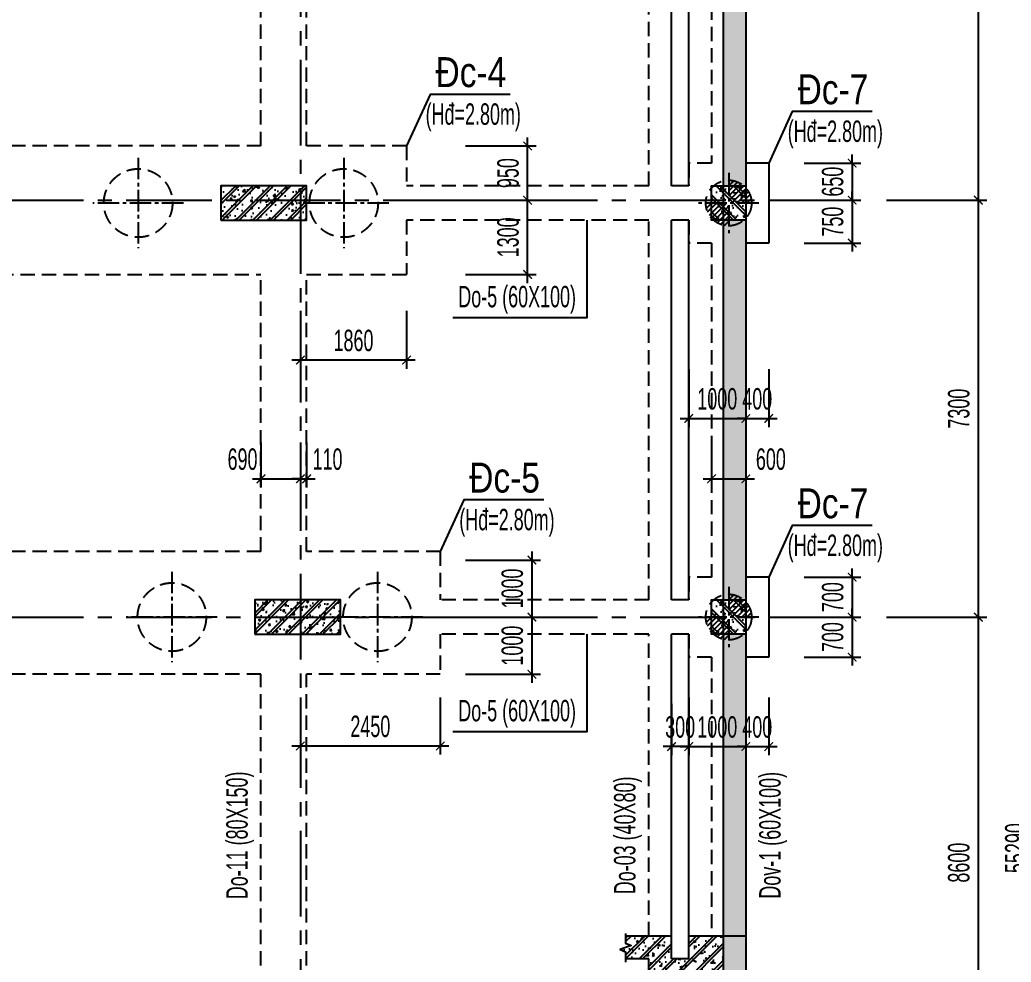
# Model space of a CAD drawing. Extents: x 1719887 to 1865417, y -150890 to 59748.
# Drawn here: x 1825768 to 1843126, y -93490 to -76989 of the extents above; entities that cross this region are included whole.
import ezdxf
from ezdxf.enums import TextEntityAlignment as Align

# ---------------------------------------------------------------- set-up
doc = ezdxf.new("R2010")
doc.units = 0
doc.header["$LTSCALE"] = 1000
doc.header["$MEASUREMENT"] = 0
doc.header["$PDMODE"] = 3
doc.linetypes.add('CENTER2', pattern=[1.125, 0.75, -0.125, 0.125, -0.125])
doc.linetypes.add('HIDDEN', pattern=[0.375, 0.25, -0.125])
doc.layers.get('0').update_dxf_attribs({"linetype": 'CONTINUOUS'})
doc.layers.get('Defpoints').update_dxf_attribs({"linetype": 'CONTINUOUS'})
for name, color, linetype in [('CDC.01.AXIS', 160, 'CENTER2'), ('CDC.02.DIM', 1, 'CONTINUOUS'), ('CDC.03.BORDER', 3, 'CONTINUOUS'), ('CDC.04.HIDDEN', 8, 'HIDDEN'), ('CDC.05.STEEL', 4, 'CONTINUOUS'), ('CDC.06.TEXT', 2, 'CONTINUOUS'), ('CDC.10.HATCH', 9, 'CONTINUOUS'), ('CDC.11.NOTE', 8, 'CONTINUOUS'), ('KCS_CHI', 1, 'CONTINUOUS')]:
    doc.layers.add(name, color=color, linetype=linetype)
doc.styles.add('ARIAL', font='arial.ttf', dxfattribs={"width": 0.6})
doc.dimstyles.new('D150', dxfattribs={"dimscale": 150, "dimtxt": 2.5, "dimasz": 1, "dimexe": 1, "dimexo": 0, "dimgap": 1, "dimtad": 1, "dimdec": 0, "dimdsep": 46, "dimtxsty": 'ARIAL', "dimblk": 'ARCHTICK', "dimcen": 1, "dimdle": 1, "dimclrd": 1, "dimclre": 1, "dimclrt": 2, "dimadec": 0, "dimazin": 0, "dimtfac": 0.00072, "dimtdec": 0, "dimtix": 1, "dimtmove": 2, "dimatfit": 3, "dimldrblk": 'ARCHTICK', "dimfxl": 1, "dimtolj": 1, "dimlwd": -1, "dimlwe": -1, "dimarcsym": 0})
pattern_1 = [(50, (0, 0), (358.63009, -31.376067), [37.5, -412.5]), (355, (0, 0), (-69.37567, 376.09607), [30, -330]), (100.4514, (29.9, -2.6), (289.25469, 344.71977), [31.870095, -350.571056]), (46.1842, (0, 100), (533.62052, -82.75951), [56.25, -618.75]), (96.6356, (44.47, 93.1), (467.33135, 487.05894), [47.80514, -525.8565]), (351.1842, (0, 100), (467.33097, 487.0593), [45, -495]), (21, (50, 75), (298.453526, -201.309445), [37.5, -412.5]), (326, (50, 75), (121.657666, 362.57502), [30, -330]), (71.4514, (74.87, 58.22), (420.111314, 161.26525), [31.870095, -350.571056]), (37.5, (0, 0), (6.079928, 166.446927), [0, -326, 0, -335, 0, -331.25]), (7.5, (0, 0), (131.534769, 197.205856), [0, -191, 0, -318.5, 0, -126.25]), (327.5, (-111.5, 0), (266.911218, -11.277436), [0, -125, 0, -390, 0, -517.5]), (317.5, (-161.5, 0), (291.593085, 50.05249), [0, -162.5, 0, -259, 0, -367.5]), (45, (0, 0), (-150.26019, 150.26019), []), (45, (0, 61.25), (-150.26019, 150.26019), [])]

# ---------------------------------------------------------------- blocks, each defined once
blk = doc.blocks.new('_ARCHTICK')
at = {"color": 0, "linetype": 'ByBlock', "const_width": 0.15}
blk.add_lwpolyline([(-0.5, -0.5), (0.5, 0.5)], dxfattribs=at)
blk = doc.blocks.new('*D23')
at = {"layer": 'CDC.02.DIM', "color": 1, "transparency": 16777216}
for p, q in [((1842551, -72698), (1842551, -80298)), ((1840942, -72848), (1842701, -72848)), ((1840942, -80148), (1842701, -80148))]:
    blk.add_line(p, q, dxfattribs=at)
at = {"layer": 'Defpoints', "color": 0, "transparency": 16777216}
for p in [(1840942, -72848), (1840942, -80148), (1842551, -80148)]:
    blk.add_point(p, dxfattribs=at)
at = {"layer": 'CDC.02.DIM', "color": 1, "transparency": 16777216, "xscale": 150, "yscale": 150, "zscale": 150}
for p, rotation in [((1842551, -72848), 90), ((1842551, -80148), 270)]:
    blk.add_blockref('_ARCHTICK', p, dxfattribs=dict(at, rotation=rotation))
at = {"layer": 'CDC.02.DIM', "color": 2, "transparency": 16777216, "insert": (1842210, -76498), "char_height": 375, "attachment_point": 5, "rotation": 90, "style": 'ARIAL'}
blk.add_mtext('\\A1;7300', dxfattribs=at)
blk = doc.blocks.new('*D24')
at = {"layer": 'CDC.02.DIM', "color": 1, "transparency": 16777216}
for p, q in [((1842551, -79998), (1842551, -87598)), ((1840942, -80148), (1842701, -80148)), ((1840942, -87448), (1842701, -87448))]:
    blk.add_line(p, q, dxfattribs=at)
at = {"layer": 'Defpoints', "color": 0, "transparency": 16777216}
for p in [(1840942, -80148), (1840942, -87448), (1842551, -87448)]:
    blk.add_point(p, dxfattribs=at)
at = {"layer": 'CDC.02.DIM', "color": 1, "transparency": 16777216, "xscale": 150, "yscale": 150, "zscale": 150}
for p, rotation in [((1842551, -80148), 90), ((1842551, -87448), 270)]:
    blk.add_blockref('_ARCHTICK', p, dxfattribs=dict(at, rotation=rotation))
at = {"layer": 'CDC.02.DIM', "color": 2, "transparency": 16777216, "insert": (1842210, -83798), "char_height": 375, "attachment_point": 5, "rotation": 90, "style": 'ARIAL'}
blk.add_mtext('\\A1;7300', dxfattribs=at)
blk = doc.blocks.new('*D25')
at = {"layer": 'CDC.02.DIM', "color": 1, "transparency": 16777216}
for p, q in [((1842551, -87298), (1842551, -96198)), ((1840942, -87448), (1842701, -87448)), ((1840942, -96048), (1842701, -96048))]:
    blk.add_line(p, q, dxfattribs=at)
at = {"layer": 'Defpoints', "color": 0, "transparency": 16777216}
for p in [(1840942, -87448), (1840942, -96048), (1842551, -96048)]:
    blk.add_point(p, dxfattribs=at)
at = {"layer": 'CDC.02.DIM', "color": 1, "transparency": 16777216, "xscale": 150, "yscale": 150, "zscale": 150}
for p, rotation in [((1842551, -87448), 90), ((1842551, -96048), 270)]:
    blk.add_blockref('_ARCHTICK', p, dxfattribs=dict(at, rotation=rotation))
at = {"layer": 'CDC.02.DIM', "color": 2, "transparency": 16777216, "insert": (1842210, -91748), "char_height": 375, "attachment_point": 5, "rotation": 90, "style": 'ARIAL'}
blk.add_mtext('\\A1;8600', dxfattribs=at)
blk = doc.blocks.new('*D28')
at = {"layer": 'CDC.02.DIM', "color": 1, "transparency": 16777216}
for p, q in [((1843551, -119288), (1843551, -63697)), ((1840942, -63847), (1843701, -63847)), ((1840942, -119138), (1843701, -119138))]:
    blk.add_line(p, q, dxfattribs=at)
at = {"layer": 'Defpoints', "color": 0, "transparency": 16777216}
for p in [(1840942, -63847), (1843551, -63847), (1840942, -119138)]:
    blk.add_point(p, dxfattribs=at)
at = {"layer": 'CDC.02.DIM', "color": 1, "transparency": 16777216, "xscale": 150, "yscale": 150, "zscale": 150}
for p, rotation in [((1843551, -63847), 90), ((1843551, -119138), 270)]:
    blk.add_blockref('_ARCHTICK', p, dxfattribs=dict(at, rotation=rotation))
at = {"layer": 'CDC.02.DIM', "color": 2, "transparency": 16777216, "insert": (1843209, -91493), "char_height": 375, "attachment_point": 5, "rotation": 90, "style": 'ARIAL'}
blk.add_mtext('\\A1;55290', dxfattribs=at)
blk = doc.blocks.new('MONG')
at = {"layer": 'CDC.10.HATCH'}
h = blk.add_hatch(dxfattribs=at)
h.set_pattern_fill('CHAU-01', color=256, scale=80, style=0, pattern_type=2)
h.set_pattern_definition([(50, (-5e-10, -95344.57), (573.80815, -50.20171), [60, -660]), (355, (-5e-10, -95344.6), (-111.00107, 601.7537), [48, -528]), (100.4514, (47.8, -95348.76), (462.8075, 551.55163), [50.99215, -560.91369]), (46.1842, (-5e-10, -95184.6), (853.79284, -132.4152), [90, -990]), (96.6356, (71.15, -95195.6), (747.73016, 779.2943), [76.48823, -841.3704]), (351.1842, (-5e-10, -95184.6), (747.72956, 779.2949), [72, -792]), (21, (80, -95224.57), (477.52564, -322.09511), [60, -660]), (326, (80, -95224.6), (194.65227, 580.12004), [48, -528]), (71.4514, (119.8, -95251.4), (672.1781, 258.0244), [50.99215, -560.91369]), (37.5, (-5e-10, -95344.57), (9.727884, 266.315083), [0, -521.6, 0, -536, 0, -530]), (7.5, (-5e-10, -95344.57), (210.45563, 315.52937), [0, -305.6, 0, -509.6, 0, -202]), (327.5, (-178.4, -95344.57), (427.05795, -18.043897), [0, -200, 0, -624, 0, -828]), (317.5, (-258.4, -95344.57), (466.548935, 80.083986), [0, -260, 0, -414.4, 0, -588]), (45, (-5e-10, -95344.57), (-240.416306, 240.416306), []), (45, (-5e-10, -95246.57), (-240.416306, 240.416306), [])])
h.paths.add_polyline_path([(1838481, -103813), (1838081, -103813), (1838081, -110158), (1838481, -110158)])
h.paths.add_polyline_path([(1838481, -96348), (1838081, -96348), (1838081, -103213), (1838481, -103213)])
h.paths.add_polyline_path([(1838480, -87748), (1838080, -87748), (1838080, -95748), (1838480, -95748)])
h.paths.add_polyline_path([(1838480, -80497), (1838080, -80497), (1838080, -87148), (1838480, -87148)])
h.paths.add_polyline_path([(1838480, -73338), (1838080, -73338), (1838080, -79897), (1838480, -79897)])
h.paths.add_polyline_path([(1838480, -68554), (1838080, -68554), (1838080, -72738), (1838480, -72738)])
h.paths.add_polyline_path([(1838481, -116048), (1838481, -116048), (1838481, -116648), (1838481, -116648)])
h = blk.add_hatch(dxfattribs=at)
h.set_pattern_fill('CHAU-01', color=256, scale=50, style=0, pattern_type=2)
h.set_pattern_definition(pattern_1)
h.paths.add_polyline_path([(1829290, -80498), (1830680, -80498), (1830680, -80148), (1829290, -80148)])
h.paths.add_polyline_path([(1829290, -80148), (1830680, -80148), (1830680, -79898), (1829290, -79898)])
h.paths.add_polyline_path([(1830680, -80148), (1830790, -80148), (1830790, -79898), (1830680, -79898)])
h.paths.add_polyline_path([(1830680, -80498), (1830790, -80498), (1830790, -80148), (1830680, -80148)])
h = blk.add_hatch(dxfattribs=at)
h.set_pattern_fill('CHAU-01', color=256, scale=50, angle=270, style=0, pattern_type=2)
h.set_pattern_definition([(320, (89123.7, -387218.76), (-31.376067, -358.63009), [37.5, -412.5]), (265, (89123.7, -387218.76), (376.09607, 69.37567), [30, -330]), (10.4514, (89121.1, -387248.65), (344.71977, -289.25469), [31.870095, -350.571056]), (316.1842, (89223.7, -387218.76), (-82.75951, -533.62052), [56.25, -618.75]), (6.6356, (89216.8, -387263.23), (487.05894, -467.33135), [47.80514, -525.8565]), (261.1842, (89223.7, -387218.76), (487.0593, -467.33097), [45, -495]), (291, (89198.7, -387268.76), (-201.309445, -298.453526), [37.5, -412.5]), (236, (89198.7, -387268.76), (362.57502, -121.657666), [30, -330]), (341.4514, (89181.93, -387293.63), (161.26525, -420.111314), [31.870095, -350.571056]), (307.5, (89123.7, -387218.76), (166.446927, -6.079928), [0, -326, 0, -335, 0, -331.25]), (277.5, (89123.7, -387218.76), (197.205856, -131.534769), [0, -191, 0, -318.5, 0, -126.25]), (237.5, (89123.7, -387107.26), (-11.277436, -266.911218), [0, -125, 0, -390, 0, -517.5]), (227.5, (89123.7, -387057.26), (50.05249, -291.593085), [0, -162.5, 0, -259, 0, -367.5]), (315, (89123.7, -387218.76), (150.26019, 150.26019), []), (315, (89184.96, -387218.76), (150.26019, 150.26019), [])])
h.paths.add_polyline_path([(1838480, -80497), (1837880, -80497), (1837880, -79897), (1838480, -79897)])
h = blk.add_hatch(dxfattribs=at)
h.set_pattern_fill('CHAU-01', color=256, scale=50, style=0, pattern_type=2)
h.set_pattern_definition(pattern_1)
h.paths.add_polyline_path([(1829880, -87748), (1831270, -87748), (1831270, -87398), (1829880, -87398)])
h.paths.add_polyline_path([(1829880, -87398), (1831270, -87398), (1831270, -87148), (1829880, -87148)])
h.paths.add_polyline_path([(1831270, -87398), (1831380, -87398), (1831380, -87148), (1831270, -87148)])
h.paths.add_polyline_path([(1831270, -87748), (1831380, -87748), (1831380, -87398), (1831270, -87398)])
h = blk.add_hatch(dxfattribs=at)
h.set_pattern_fill('CHAU-01', color=256, scale=50, angle=270, style=0, pattern_type=2)
h.set_pattern_definition([(320, (89123.72, -394468.9), (-31.376067, -358.63009), [37.5, -412.5]), (265, (89123.7, -394468.9), (376.09607, 69.37567), [30, -330]), (10.4514, (89121.1, -394498.78), (344.71977, -289.25469), [31.870095, -350.571056]), (316.1842, (89223.7, -394468.9), (-82.75951, -533.62052), [56.25, -618.75]), (6.6356, (89216.8, -394513.36), (487.05894, -467.33135), [47.80514, -525.8565]), (261.1842, (89223.7, -394468.9), (487.0593, -467.33097), [45, -495]), (291, (89198.72, -394518.9), (-201.309445, -298.453526), [37.5, -412.5]), (236, (89198.7, -394518.9), (362.57502, -121.657666), [30, -330]), (341.4514, (89181.94, -394543.76), (161.26525, -420.111314), [31.870095, -350.571056]), (307.5, (89123.72, -394468.89), (166.446927, -6.079928), [0, -326, 0, -335, 0, -331.25]), (277.5, (89123.72, -394468.9), (197.205856, -131.534769), [0, -191, 0, -318.5, 0, -126.25]), (237.5, (89123.72, -394357.39), (-11.277436, -266.911218), [0, -125, 0, -390, 0, -517.5]), (227.5, (89123.72, -394307.4), (50.05249, -291.593085), [0, -162.5, 0, -259, 0, -367.5]), (315, (89123.72, -394468.9), (150.26019, 150.26019), []), (315, (89184.97, -394468.9), (150.26019, 150.26019), [])])
h.paths.add_polyline_path([(1838480, -87748), (1837880, -87748), (1837880, -87148), (1838480, -87148)])
at = {"layer": 'CDC.01.AXIS', "ltscale": 2}
for p, q in [((1830680, -61938), (1830680, -120474)), ((1838480, -61938), (1838480, -120474)), ((1733131, -80148), (1840145, -80148)), ((1733131, -87448), (1840145, -87448))]:
    blk.add_line(p, q, dxfattribs=at)
at = {"layer": 'CDC.05.STEEL'}
for p, q in [((1838480, -67954), (1838481, -118538)), ((1838080, -68112), (1838081, -118538))]:
    blk.add_line(p, q, dxfattribs=at)
at = {"layer": 'CDC.05.STEEL', "ltscale": 2000}
for points in [[(1829290, -80498), (1830790, -80498), (1830790, -79898), (1829290, -79898)], [(1838480, -79897), (1838480, -80497), (1837880, -80497), (1837880, -79897)], [(1829880, -87748), (1831380, -87748), (1831380, -87148), (1829880, -87148)], [(1838480, -87148), (1838480, -87748), (1837880, -87748), (1837880, -87148)]]:
    blk.add_lwpolyline(points, close=True, dxfattribs=at)
blk = doc.blocks.new('*D339')
at = {"layer": 'CDC.02.DIM', "color": 1, "transparency": 16777216}
for p, q in [((1837480, -83107), (1837480, -84119)), ((1838480, -83107), (1838480, -84119)), ((1837330, -83969), (1838630, -83969))]:
    blk.add_line(p, q, dxfattribs=at)
at = {"layer": 'Defpoints', "color": 0, "transparency": 16777216}
for p in [(1837480, -83107), (1838480, -83107), (1838480, -83969)]:
    blk.add_point(p, dxfattribs=at)
at = {"layer": 'CDC.02.DIM', "color": 1, "transparency": 16777216, "xscale": 150, "yscale": 150, "zscale": 150, "rotation": 180}
blk.add_blockref('_ARCHTICK', (1837480, -83969), dxfattribs=at)
at = {"layer": 'CDC.02.DIM', "color": 1, "transparency": 16777216, "xscale": 150, "yscale": 150, "zscale": 150}
blk.add_blockref('_ARCHTICK', (1838480, -83969), dxfattribs=at)
at = {"layer": 'CDC.02.DIM', "color": 2, "transparency": 16777216, "insert": (1837980, -83628), "char_height": 375, "attachment_point": 5, "style": 'ARIAL'}
blk.add_mtext('\\A1;1000', dxfattribs=at)
blk = doc.blocks.new('*D340')
at = {"layer": 'CDC.02.DIM', "color": 1, "transparency": 16777216}
for p, q in [((1838480, -83107), (1838480, -84119)), ((1838880, -83107), (1838880, -84119)), ((1838480, -83969), (1838330, -83969)), ((1838480, -83969), (1838880, -83969)), ((1838880, -83969), (1839030, -83969))]:
    blk.add_line(p, q, dxfattribs=at)
at = {"layer": 'Defpoints', "color": 0, "transparency": 16777216}
for p in [(1838480, -83107), (1838880, -83107), (1838880, -83969)]:
    blk.add_point(p, dxfattribs=at)
at = {"layer": 'CDC.02.DIM', "color": 1, "transparency": 16777216, "xscale": 150, "yscale": 150, "zscale": 150}
blk.add_blockref('_ARCHTICK', (1838480, -83969), dxfattribs=at)
at = {"layer": 'CDC.02.DIM', "color": 1, "transparency": 16777216, "xscale": 150, "yscale": 150, "zscale": 150, "rotation": 180}
blk.add_blockref('_ARCHTICK', (1838880, -83969), dxfattribs=at)
at = {"layer": 'CDC.02.DIM', "color": 2, "transparency": 16777216, "insert": (1838680, -83628), "char_height": 375, "attachment_point": 5, "style": 'ARIAL'}
blk.add_mtext('\\A1;400', dxfattribs=at)
blk = doc.blocks.new('*D341')
at = {"layer": 'CDC.02.DIM', "color": 1, "transparency": 16777216}
for p, q in [((1837480, -88853), (1837480, -89865)), ((1838480, -88853), (1838480, -89865)), ((1837330, -89715), (1838630, -89715))]:
    blk.add_line(p, q, dxfattribs=at)
at = {"layer": 'Defpoints', "color": 0, "transparency": 16777216}
for p in [(1837480, -88853), (1838480, -88853), (1838480, -89715)]:
    blk.add_point(p, dxfattribs=at)
at = {"layer": 'CDC.02.DIM', "color": 1, "transparency": 16777216, "xscale": 150, "yscale": 150, "zscale": 150, "rotation": 180}
blk.add_blockref('_ARCHTICK', (1837480, -89715), dxfattribs=at)
at = {"layer": 'CDC.02.DIM', "color": 1, "transparency": 16777216, "xscale": 150, "yscale": 150, "zscale": 150}
blk.add_blockref('_ARCHTICK', (1838480, -89715), dxfattribs=at)
at = {"layer": 'CDC.02.DIM', "color": 2, "transparency": 16777216, "insert": (1837980, -89374), "char_height": 375, "attachment_point": 5, "style": 'ARIAL'}
blk.add_mtext('\\A1;1000', dxfattribs=at)
blk = doc.blocks.new('*D342')
at = {"layer": 'CDC.02.DIM', "color": 1, "transparency": 16777216}
for p, q in [((1838480, -88853), (1838480, -89865)), ((1838880, -88853), (1838880, -89865)), ((1838480, -89715), (1838330, -89715)), ((1838480, -89715), (1838880, -89715)), ((1838880, -89715), (1839030, -89715))]:
    blk.add_line(p, q, dxfattribs=at)
at = {"layer": 'Defpoints', "color": 0, "transparency": 16777216}
for p in [(1838480, -88853), (1838880, -88853), (1838880, -89715)]:
    blk.add_point(p, dxfattribs=at)
at = {"layer": 'CDC.02.DIM', "color": 1, "transparency": 16777216, "xscale": 150, "yscale": 150, "zscale": 150}
blk.add_blockref('_ARCHTICK', (1838480, -89715), dxfattribs=at)
at = {"layer": 'CDC.02.DIM', "color": 1, "transparency": 16777216, "xscale": 150, "yscale": 150, "zscale": 150, "rotation": 180}
blk.add_blockref('_ARCHTICK', (1838880, -89715), dxfattribs=at)
at = {"layer": 'CDC.02.DIM', "color": 2, "transparency": 16777216, "insert": (1838680, -89374), "char_height": 375, "attachment_point": 5, "style": 'ARIAL'}
blk.add_mtext('\\A1;400', dxfattribs=at)
blk = doc.blocks.new('*D354')
at = {"layer": 'CDC.02.DIM', "color": 1, "transparency": 16777216}
for p, q in [((1839502, -79498), (1840492, -79498)), ((1840342, -79498), (1840342, -79348)), ((1840342, -79498), (1840342, -80148)), ((1839502, -80148), (1840492, -80148)), ((1840342, -80148), (1840342, -80298))]:
    blk.add_line(p, q, dxfattribs=at)
at = {"layer": 'Defpoints', "color": 0, "transparency": 16777216}
for p in [(1839502, -79498), (1839502, -80148), (1840342, -80148)]:
    blk.add_point(p, dxfattribs=at)
at = {"layer": 'CDC.02.DIM', "color": 1, "transparency": 16777216, "xscale": 150, "yscale": 150, "zscale": 150}
for p, rotation in [((1840342, -79498), 270), ((1840342, -80148), 90)]:
    blk.add_blockref('_ARCHTICK', p, dxfattribs=dict(at, rotation=rotation))
at = {"layer": 'CDC.02.DIM', "color": 2, "transparency": 16777216, "insert": (1840001, -79823), "char_height": 375, "attachment_point": 5, "rotation": 90, "style": 'ARIAL'}
blk.add_mtext('\\A1;650', dxfattribs=at)
blk = doc.blocks.new('*D355')
at = {"layer": 'CDC.02.DIM', "color": 1, "transparency": 16777216}
for p, q in [((1840342, -80148), (1840342, -79998)), ((1839502, -80148), (1840492, -80148)), ((1840342, -80148), (1840342, -80898)), ((1839502, -80898), (1840492, -80898)), ((1840342, -80898), (1840342, -81048))]:
    blk.add_line(p, q, dxfattribs=at)
at = {"layer": 'Defpoints', "color": 0, "transparency": 16777216}
for p in [(1839502, -80148), (1839502, -80898), (1840342, -80898)]:
    blk.add_point(p, dxfattribs=at)
at = {"layer": 'CDC.02.DIM', "color": 1, "transparency": 16777216, "xscale": 150, "yscale": 150, "zscale": 150}
for p, rotation in [((1840342, -80148), 270), ((1840342, -80898), 90)]:
    blk.add_blockref('_ARCHTICK', p, dxfattribs=dict(at, rotation=rotation))
at = {"layer": 'CDC.02.DIM', "color": 2, "transparency": 16777216, "insert": (1840001, -80523), "char_height": 375, "attachment_point": 5, "rotation": 90, "style": 'ARIAL'}
blk.add_mtext('\\A1;750', dxfattribs=at)
blk = doc.blocks.new('*D356')
at = {"layer": 'CDC.02.DIM', "color": 1, "transparency": 16777216}
for p, q in [((1840342, -86748), (1840342, -86598)), ((1839502, -86748), (1840492, -86748)), ((1840342, -86748), (1840342, -87448)), ((1839502, -87448), (1840492, -87448)), ((1840342, -87448), (1840342, -87598))]:
    blk.add_line(p, q, dxfattribs=at)
at = {"layer": 'Defpoints', "color": 0, "transparency": 16777216}
for p in [(1839502, -86748), (1839502, -87448), (1840342, -87448)]:
    blk.add_point(p, dxfattribs=at)
at = {"layer": 'CDC.02.DIM', "color": 1, "transparency": 16777216, "xscale": 150, "yscale": 150, "zscale": 150}
for p, rotation in [((1840342, -86748), 270), ((1840342, -87448), 90)]:
    blk.add_blockref('_ARCHTICK', p, dxfattribs=dict(at, rotation=rotation))
at = {"layer": 'CDC.02.DIM', "color": 2, "transparency": 16777216, "insert": (1840001, -87098), "char_height": 375, "attachment_point": 5, "rotation": 90, "style": 'ARIAL'}
blk.add_mtext('\\A1;700', dxfattribs=at)
blk = doc.blocks.new('*D357')
at = {"layer": 'CDC.02.DIM', "color": 1, "transparency": 16777216}
for p, q in [((1840342, -87448), (1840342, -87298)), ((1839502, -87448), (1840492, -87448)), ((1840342, -87448), (1840342, -88148)), ((1839502, -88148), (1840492, -88148)), ((1840342, -88148), (1840342, -88298))]:
    blk.add_line(p, q, dxfattribs=at)
at = {"layer": 'Defpoints', "color": 0, "transparency": 16777216}
for p in [(1839502, -87448), (1839502, -88148), (1840342, -88148)]:
    blk.add_point(p, dxfattribs=at)
at = {"layer": 'CDC.02.DIM', "color": 1, "transparency": 16777216, "xscale": 150, "yscale": 150, "zscale": 150}
for p, rotation in [((1840342, -87448), 270), ((1840342, -88148), 90)]:
    blk.add_blockref('_ARCHTICK', p, dxfattribs=dict(at, rotation=rotation))
at = {"layer": 'CDC.02.DIM', "color": 2, "transparency": 16777216, "insert": (1840001, -87798), "char_height": 375, "attachment_point": 5, "rotation": 90, "style": 'ARIAL'}
blk.add_mtext('\\A1;700', dxfattribs=at)
blk = doc.blocks.new('*D407')
at = {"layer": 'CDC.02.DIM', "color": 1, "transparency": 16777216}
for p, q in [((1830680, -82085), (1830680, -83098)), ((1832540, -82085), (1832540, -83098)), ((1832690, -82948), (1830530, -82948))]:
    blk.add_line(p, q, dxfattribs=at)
at = {"layer": 'Defpoints', "color": 0, "transparency": 16777216}
for p in [(1830680, -82085), (1832540, -82085), (1830680, -82948)]:
    blk.add_point(p, dxfattribs=at)
at = {"layer": 'CDC.02.DIM', "color": 1, "transparency": 16777216, "xscale": 150, "yscale": 150, "zscale": 150, "rotation": 180}
blk.add_blockref('_ARCHTICK', (1830680, -82948), dxfattribs=at)
at = {"layer": 'CDC.02.DIM', "color": 1, "transparency": 16777216, "xscale": 150, "yscale": 150, "zscale": 150}
blk.add_blockref('_ARCHTICK', (1832540, -82948), dxfattribs=at)
at = {"layer": 'CDC.02.DIM', "color": 2, "transparency": 16777216, "insert": (1831610, -82606), "char_height": 375, "attachment_point": 5, "style": 'ARIAL'}
blk.add_mtext('\\A1;1860', dxfattribs=at)
blk = doc.blocks.new('*D409')
at = {"layer": 'CDC.02.DIM', "color": 1, "transparency": 16777216}
for p, q in [((1830680, -88853), (1830680, -89855)), ((1833130, -88853), (1833130, -89855)), ((1833280, -89705), (1830530, -89705))]:
    blk.add_line(p, q, dxfattribs=at)
at = {"layer": 'Defpoints', "color": 0, "transparency": 16777216}
for p in [(1830680, -88853), (1833130, -88853), (1830680, -89705)]:
    blk.add_point(p, dxfattribs=at)
at = {"layer": 'CDC.02.DIM', "color": 1, "transparency": 16777216, "xscale": 150, "yscale": 150, "zscale": 150, "rotation": 180}
blk.add_blockref('_ARCHTICK', (1830680, -89705), dxfattribs=at)
at = {"layer": 'CDC.02.DIM', "color": 1, "transparency": 16777216, "xscale": 150, "yscale": 150, "zscale": 150}
blk.add_blockref('_ARCHTICK', (1833130, -89705), dxfattribs=at)
at = {"layer": 'CDC.02.DIM', "color": 2, "transparency": 16777216, "insert": (1831905, -89363), "char_height": 375, "attachment_point": 5, "style": 'ARIAL'}
blk.add_mtext('\\A1;2450', dxfattribs=at)
blk = doc.blocks.new('*D423')
at = {"layer": 'CDC.02.DIM', "color": 1, "transparency": 16777216}
for p, q in [((1834734, -86298), (1834734, -87598)), ((1833570, -86448), (1834884, -86448)), ((1833570, -87448), (1834884, -87448))]:
    blk.add_line(p, q, dxfattribs=at)
at = {"layer": 'Defpoints', "color": 0, "transparency": 16777216}
for p in [(1833570, -86448), (1833570, -87448), (1834734, -87448)]:
    blk.add_point(p, dxfattribs=at)
at = {"layer": 'CDC.02.DIM', "color": 1, "transparency": 16777216, "xscale": 150, "yscale": 150, "zscale": 150}
for p, rotation in [((1834734, -86448), 90), ((1834734, -87448), 270)]:
    blk.add_blockref('_ARCHTICK', p, dxfattribs=dict(at, rotation=rotation))
at = {"layer": 'CDC.02.DIM', "color": 2, "transparency": 16777216, "insert": (1834392, -86948), "char_height": 375, "attachment_point": 5, "rotation": 90, "style": 'ARIAL'}
blk.add_mtext('\\A1;1000', dxfattribs=at)
blk = doc.blocks.new('*D424')
at = {"layer": 'CDC.02.DIM', "color": 1, "transparency": 16777216}
for p, q in [((1834734, -87298), (1834734, -88598)), ((1833570, -87448), (1834884, -87448)), ((1833570, -88448), (1834884, -88448))]:
    blk.add_line(p, q, dxfattribs=at)
at = {"layer": 'Defpoints', "color": 0, "transparency": 16777216}
for p in [(1833570, -87448), (1833570, -88448), (1834734, -88448)]:
    blk.add_point(p, dxfattribs=at)
at = {"layer": 'CDC.02.DIM', "color": 1, "transparency": 16777216, "xscale": 150, "yscale": 150, "zscale": 150}
for p, rotation in [((1834734, -87448), 90), ((1834734, -88448), 270)]:
    blk.add_blockref('_ARCHTICK', p, dxfattribs=dict(at, rotation=rotation))
at = {"layer": 'CDC.02.DIM', "color": 2, "transparency": 16777216, "insert": (1834392, -87948), "char_height": 375, "attachment_point": 5, "rotation": 90, "style": 'ARIAL'}
blk.add_mtext('\\A1;1000', dxfattribs=at)
blk = doc.blocks.new('*D419')
at = {"layer": 'CDC.02.DIM', "color": 1, "transparency": 16777216}
for p, q in [((1834659, -81598), (1834659, -79998)), ((1833570, -80148), (1834809, -80148)), ((1833570, -81448), (1834809, -81448))]:
    blk.add_line(p, q, dxfattribs=at)
at = {"layer": 'Defpoints', "color": 0, "transparency": 16777216}
for p in [(1833570, -80148), (1834659, -80148), (1833570, -81448)]:
    blk.add_point(p, dxfattribs=at)
at = {"layer": 'CDC.02.DIM', "color": 1, "transparency": 16777216, "xscale": 150, "yscale": 150, "zscale": 150}
for p, rotation in [((1834659, -80148), 90), ((1834659, -81448), 270)]:
    blk.add_blockref('_ARCHTICK', p, dxfattribs=dict(at, rotation=rotation))
at = {"layer": 'CDC.02.DIM', "color": 2, "transparency": 16777216, "insert": (1834317, -80798), "char_height": 375, "attachment_point": 5, "rotation": 90, "style": 'ARIAL'}
blk.add_mtext('\\A1;1300', dxfattribs=at)
blk = doc.blocks.new('*D420')
at = {"layer": 'CDC.02.DIM', "color": 1, "transparency": 16777216}
for p, q in [((1834659, -80298), (1834659, -79048)), ((1833570, -79198), (1834809, -79198)), ((1833570, -80148), (1834809, -80148))]:
    blk.add_line(p, q, dxfattribs=at)
at = {"layer": 'Defpoints', "color": 0, "transparency": 16777216}
for p in [(1833570, -79198), (1834659, -79198), (1833570, -80148)]:
    blk.add_point(p, dxfattribs=at)
at = {"layer": 'CDC.02.DIM', "color": 1, "transparency": 16777216, "xscale": 150, "yscale": 150, "zscale": 150}
for p, rotation in [((1834659, -79198), 90), ((1834659, -80148), 270)]:
    blk.add_blockref('_ARCHTICK', p, dxfattribs=dict(at, rotation=rotation))
at = {"layer": 'CDC.02.DIM', "color": 2, "transparency": 16777216, "insert": (1834317, -79673), "char_height": 375, "attachment_point": 5, "rotation": 90, "style": 'ARIAL'}
blk.add_mtext('\\A1;950', dxfattribs=at)
blk = doc.blocks.new('*D1037')
at = {"layer": 'CDC.02.DIM', "color": 1, "transparency": 16777216}
for p, q in [((1837180, -88965), (1837180, -89865)), ((1837480, -88965), (1837480, -89865)), ((1837180, -89715), (1837030, -89715)), ((1837480, -89715), (1837180, -89715)), ((1837480, -89715), (1837630, -89715))]:
    blk.add_line(p, q, dxfattribs=at)
at = {"layer": 'Defpoints', "color": 0, "transparency": 16777216}
for p in [(1837180, -88853), (1837480, -88853), (1837180, -89715)]:
    blk.add_point(p, dxfattribs=at)
at = {"layer": 'CDC.02.DIM', "color": 1, "transparency": 16777216, "xscale": 150, "yscale": 150, "zscale": 150}
blk.add_blockref('_ARCHTICK', (1837180, -89715), dxfattribs=at)
at = {"layer": 'CDC.02.DIM', "color": 1, "transparency": 16777216, "xscale": 150, "yscale": 150, "zscale": 150, "rotation": 180}
blk.add_blockref('_ARCHTICK', (1837480, -89715), dxfattribs=at)
at = {"layer": 'CDC.02.DIM', "color": 2, "transparency": 16777216, "insert": (1837330, -89374), "char_height": 375, "attachment_point": 5, "style": 'ARIAL'}
blk.add_mtext('\\A1;300', dxfattribs=at)
blk = doc.blocks.new('*D1123')
at = {"layer": 'Defpoints', "color": 0, "transparency": 16777216}
for p in [(1829990, -84391), (1830680, -84391), (1830680, -85026)]:
    blk.add_point(p, dxfattribs=at)
at = {"layer": 'KCS_CHI', "color": 1, "transparency": 16777216}
for p, q in [((1829990, -84391), (1829990, -85176)), ((1830680, -84391), (1830680, -85176)), ((1829840, -85026), (1830830, -85026))]:
    blk.add_line(p, q, dxfattribs=at)
at = {"layer": 'KCS_CHI', "color": 1, "transparency": 16777216, "xscale": 150, "yscale": 150, "zscale": 150, "rotation": 180}
blk.add_blockref('_ARCHTICK', (1829990, -85026), dxfattribs=at)
at = {"layer": 'KCS_CHI', "color": 1, "transparency": 16777216, "xscale": 150, "yscale": 150, "zscale": 150}
blk.add_blockref('_ARCHTICK', (1830680, -85026), dxfattribs=at)
at = {"layer": 'KCS_CHI', "color": 2, "transparency": 16777216, "insert": (1829667, -84684), "char_height": 375, "attachment_point": 5, "style": 'ARIAL'}
blk.add_mtext('\\A1;690', dxfattribs=at)
blk = doc.blocks.new('*D1124')
at = {"layer": 'Defpoints', "color": 0, "transparency": 16777216}
for p in [(1830680, -84391), (1830790, -84391), (1830790, -85026)]:
    blk.add_point(p, dxfattribs=at)
at = {"layer": 'KCS_CHI', "color": 1, "transparency": 16777216}
for p, q in [((1830680, -84391), (1830680, -85176)), ((1830790, -84391), (1830790, -85176)), ((1830680, -85026), (1830530, -85026)), ((1830680, -85026), (1830790, -85026)), ((1830790, -85026), (1830940, -85026))]:
    blk.add_line(p, q, dxfattribs=at)
at = {"layer": 'KCS_CHI', "color": 1, "transparency": 16777216, "xscale": 150, "yscale": 150, "zscale": 150}
blk.add_blockref('_ARCHTICK', (1830680, -85026), dxfattribs=at)
at = {"layer": 'KCS_CHI', "color": 1, "transparency": 16777216, "xscale": 150, "yscale": 150, "zscale": 150, "rotation": 180}
blk.add_blockref('_ARCHTICK', (1830790, -85026), dxfattribs=at)
at = {"layer": 'KCS_CHI', "color": 2, "transparency": 16777216, "insert": (1831155, -84684), "char_height": 375, "attachment_point": 5, "style": 'ARIAL'}
blk.add_mtext('\\A1;110', dxfattribs=at)
blk = doc.blocks.new('*D1125')
at = {"layer": 'Defpoints', "color": 0, "transparency": 16777216}
for p in [(1837880, -84391), (1838480, -84391), (1838480, -85026)]:
    blk.add_point(p, dxfattribs=at)
at = {"layer": 'KCS_CHI', "color": 1, "transparency": 16777216}
for p, q in [((1837880, -84391), (1837880, -85176)), ((1838480, -84391), (1838480, -85176)), ((1837730, -85026), (1838630, -85026))]:
    blk.add_line(p, q, dxfattribs=at)
at = {"layer": 'KCS_CHI', "color": 1, "transparency": 16777216, "xscale": 150, "yscale": 150, "zscale": 150, "rotation": 180}
blk.add_blockref('_ARCHTICK', (1837880, -85026), dxfattribs=at)
at = {"layer": 'KCS_CHI', "color": 1, "transparency": 16777216, "xscale": 150, "yscale": 150, "zscale": 150}
blk.add_blockref('_ARCHTICK', (1838480, -85026), dxfattribs=at)
at = {"layer": 'KCS_CHI', "color": 2, "transparency": 16777216, "insert": (1838918, -84684), "char_height": 375, "attachment_point": 5, "style": 'ARIAL'}
blk.add_mtext('\\A1;600', dxfattribs=at)

msp = doc.modelspace()

# ---------------------------------------------------------------- hatches: boundary and pattern name
at = {"layer": 'CDC.10.HATCH'}
h = msp.add_hatch(dxfattribs=at)
h.set_pattern_fill('ANSI31', color=256, scale=500, style=0)
h.set_pattern_definition([(45, (61516.18, 1186.867), (-44.1941738, 44.1941738), [])])
h.paths.add_polyline_path([(1838179.9, -79797.5), (1838179.9, -80197.5), (1838579.9, -80197.5, 0.4142136)])
h.paths.add_polyline_path([(1838179.9, -80197.5), (1837779.9, -80197.5, 0.4142136), (1838179.9, -80597.5)])
h = msp.add_hatch(dxfattribs=at)
h.set_pattern_fill('ANSI31', color=256, scale=500, style=0)
h.set_pattern_definition([(45, (61516.18, -6063.265), (-44.1941738, 44.1941738), [])])
h.paths.add_polyline_path([(1838179.9, -87047.6), (1838179.9, -87447.6), (1838579.9, -87447.6, 0.4142136)])
h.paths.add_polyline_path([(1838179.9, -87447.6), (1837779.9, -87447.6, 0.4142136), (1838179.9, -87847.6)])
h = msp.add_hatch(dxfattribs=at)
h.set_pattern_fill('CHAU-01', color=256, scale=50, angle=-90, style=0, pattern_type=2)
h.set_pattern_definition([(220, (1721832.41, 1683802.78), (31.376067, -358.63009), [37.5, -412.5]), (275, (1721832.4, 1683802.8), (-376.09607, 69.37567), [30, -330]), (169.5486, (1721835.03, 1683772.9), (-344.71977, -289.25469), [31.870095, -350.571056]), (223.8158, (1721732.4, 1683802.8), (82.75951, -533.62052), [56.25, -618.75]), (173.3644, (1721739.3, 1683758.3), (-487.05894, -467.33135), [47.80514, -525.8565]), (278.8158, (1721732.4, 1683802.8), (-487.0593, -467.33097), [45, -495]), (249, (1721757.41, 1683752.78), (201.309445, -298.453526), [37.5, -412.5]), (304, (1721757.4, 1683752.8), (-362.57502, -121.657666), [30, -330]), (198.5486, (1721774.2, 1683727.9), (-161.26525, -420.111314), [31.870095, -350.571056]), (232.5, (1721832.41, 1683802.78), (-166.446927, -6.079928), [0, -326, 0, -335, 0, -331.25]), (262.5, (1721832.41, 1683802.78), (-197.205856, -131.534769), [0, -191, 0, -318.5, 0, -126.25]), (302.5, (1721832.41, 1683914.28), (11.277436, -266.911218), [0, -125, 0, -390, 0, -517.5]), (312.5, (1721832.41, 1683964.28), (-50.05249, -291.593085), [0, -162.5, 0, -259, 0, -367.5]), (225, (1721832.41, 1683802.78), (-150.26019, 150.26019), []), (225, (1721771.16, 1683802.78), (-150.26019, 150.26019), [])])
h.paths.add_polyline_path([(1837879.7, -93833.6), (1836778.7, -93833.6), (1836778.7, -93433.6), (1836375.4, -93433.6), (1836375.4, -93308.3), (1836281.5, -93267.5), (1836469.4, -93199.1), (1836375.4, -93158.3), (1836375.4, -93033.6), (1837178.7, -93033.6), (1837178.7, -93433.6), (1837478.7, -93433.6), (1837478.7, -93033.6), (1838079, -93033.6), (1838079, -94033.6), (1837879.7, -94033.6)])

# ---------------------------------------------------------------- linework, layer by layer
at = {"layer": 'CDC.01.AXIS', "ltscale": 0.5}
for p, q in [((1827839.7, -79405.7), (1827839.7, -80989.7)), ((1831439.7, -79405.7), (1831439.7, -80989.7)), ((1838179.9, -79669.5), (1838179.9, -80725.5)), ((1828631.7, -80197.7), (1827047.7, -80197.7)), ((1832231.7, -80197.7), (1830647.7, -80197.7)), ((1838707.9, -80197.5), (1837651.9, -80197.5)), ((1828429.7, -86655.7), (1828429.7, -88239.7)), ((1832029.7, -86655.7), (1832029.7, -88239.7)), ((1838179.9, -86919.6), (1838179.9, -87975.6)), ((1829221.7, -87447.7), (1827637.7, -87447.7)), ((1832821.7, -87447.7), (1831237.7, -87447.7)), ((1838707.9, -87447.6), (1837651.9, -87447.6))]:
    msp.add_line(p, q, dxfattribs=at)
at = {"layer": 'CDC.03.BORDER'}
for p, q in [((1837179.9, -79897.7), (1837179.9, -73338)), ((1837479.9, -79897.7), (1837479.9, -73338)), ((1838879.9, -79497.5), (1838480, -79497.5)), ((1838879.9, -79497.5), (1838879.9, -80897.5)), ((1837479.9, -79897.7), (1837179.9, -79897.7)), ((1837479.9, -80497.7), (1837179.9, -80497.7)), ((1837179.9, -87147.7), (1837179.9, -80497.7)), ((1837479.9, -87147.7), (1837479.9, -80497.7)), ((1838879.9, -80897.5), (1838480.1, -80897.5)), ((1838879.9, -86747.6), (1838480.2, -86747.6)), ((1838879.9, -86747.6), (1838879.9, -88147.6)), ((1837479.9, -87147.7), (1837179.9, -87147.7)), ((1837479.9, -87747.7), (1837179.9, -87747.7)), ((1837179.9, -93433.6), (1837179.9, -87747.7)), ((1837479.9, -93433.6), (1837479.9, -87747.7)), ((1838879.9, -88147.6), (1838480.3, -88147.6)), ((1837178.7, -93033.6), (1836371.6, -93033.6)), ((1838479.7, -93033.6), (1837478.7, -93033.6)), ((1836778.7, -93433.6), (1836371.6, -93433.6)), ((1836778.7, -93833.6), (1836778.7, -93433.6)), ((1837480, -93433.6), (1837178.7, -93433.6))]:
    msp.add_line(p, q, dxfattribs=at)
at = {"layer": 'CDC.04.HIDDEN'}
for p, q in [((1836779.9, -79897.7), (1836779.9, -73338)), ((1837879.9, -73737.8), (1837880, -79497.5)), ((1829989.7, -79197.7), (1829989.7, -74093.5)), ((1830789.7, -79197.7), (1830789.7, -74093.5)), ((1829989.7, -79197.7), (1822779.7, -79197.7)), ((1832539.7, -79197.7), (1830789.7, -79197.7)), ((1832539.7, -79197.7), (1832539.7, -79897.7)), ((1837479.9, -79497.5), (1837479.9, -79897.7)), ((1837880, -79497.5), (1837479.9, -79497.5)), ((1836779.9, -79897.7), (1832539.7, -79897.7)), ((1832539.7, -80497.7), (1832539.7, -81447.7)), ((1836779.9, -80497.7), (1832539.7, -80497.7)), ((1836779.9, -87147.7), (1836779.9, -80497.7)), ((1837479.9, -80497.7), (1837479.9, -80897.5)), ((1837880.1, -80897.5), (1837479.9, -80897.5)), ((1837880.1, -80897.5), (1837880.2, -86747.6)), ((1822779.7, -81447.7), (1829989.7, -81447.7)), ((1829989.7, -86297.7), (1829989.7, -81447.7)), ((1830789.7, -86297.7), (1830789.7, -81447.7)), ((1830789.7, -81447.7), (1832539.7, -81447.7)), ((1829989.7, -86297.7), (1822779.7, -86297.7)), ((1833129.7, -86297.7), (1830789.7, -86297.7)), ((1833129.7, -86297.7), (1833129.7, -87147.7)), ((1837479.9, -86747.6), (1837479.9, -87147.7)), ((1837880.2, -86747.6), (1837479.9, -86747.6)), ((1836779.9, -87147.7), (1833129.7, -87147.7)), ((1833129.7, -87747.7), (1833129.7, -88447.7)), ((1836779.9, -87747.7), (1833130, -87747.7)), ((1836779.9, -93033.6), (1836779.9, -87747.7)), ((1837479.9, -87747.7), (1837479.9, -88147.6)), ((1837880.3, -88147.6), (1837479.9, -88147.6)), ((1837880.3, -88147.6), (1837880.4, -93033.6)), ((1829989.7, -88447.7), (1822779.7, -88447.7)), ((1829989.7, -95047.7), (1829989.7, -88447.7)), ((1830789.7, -95047.7), (1830789.7, -88447.7)), ((1833129.7, -88447.7), (1830789.7, -88447.7))]:
    msp.add_line(p, q, dxfattribs=at)
for centre, radius in [((1827839.7, -80197.7), 600), ((1831439.7, -80197.7), 600), ((1838179.9, -80197.5), 400), ((1828429.7, -87447.7), 600), ((1832029.7, -87447.7), 600), ((1838179.9, -87447.6), 400)]:
    msp.add_circle(centre, radius, dxfattribs=at)
at = {"layer": 'CDC.11.NOTE'}
for points in [[(1834354.7, -78294.8), (1832949.9, -78294.8), (1832539.7, -79197.7)], [(1840694.9, -78594.7), (1839290.1, -78594.7), (1838879.9, -79497.5)], [(1835697.1, -80497.7), (1835697.1, -82209.4), (1833349.2, -82209.4)], [(1834944.7, -85394.9), (1833540, -85394.9), (1833129.7, -86297.7)], [(1840694.9, -85844.8), (1839290.1, -85844.8), (1838879.9, -86747.6)], [(1835697.1, -87747.7), (1835697.1, -89459.4), (1833349.2, -89459.4)], [(1836375.4, -92987.5), (1836375.4, -93158.3), (1836469.4, -93199.1), (1836281.5, -93267.5), (1836375.4, -93308.3), (1836375.4, -93488.6)]]:
    msp.add_lwpolyline(points, dxfattribs=at)

# ---------------------------------------------------------------- block references
at = {"layer": 'CDC.10.HATCH'}
msp.add_blockref('MONG', (0, 0), dxfattribs=at)

# ---------------------------------------------------------------- texts
at = {"layer": 'CDC.06.TEXT', "style": 'ARIAL'}
for s, height, width, p in [('Đc-4', 525, 0.8, (1833665.7, -77904.7)), ('Đc-7', 525, 0.8, (1840005.9, -78204.6)), ('(Hđ=2.80m)', 375, 0.6, (1833707.1, -78639.6)), ('(Hđ=2.80m)', 375, 0.6, (1840047.3, -78939.4)), ('Do-5 (60X100)', 375, 0.6, (1834475.6, -81835.4)), ('Đc-5', 525, 0.8, (1834255.7, -85004.8)), ('Đc-7', 525, 0.8, (1840005.9, -85454.7)), ('(Hđ=2.80m)', 375, 0.6, (1834297.2, -85739.6)), ('(Hđ=2.80m)', 375, 0.6, (1840047.3, -86189.6)), ('Do-5 (60X100)', 375, 0.6, (1834475.6, -89085.4))]:
    msp.add_text(s, height=height, dxfattribs=dict(at, width=width)).set_placement(p, align=Align.MIDDLE_CENTER)
at = {"layer": 'CDC.06.TEXT', "style": 'ARIAL', "width": 0.6}
for s, p in [('Do-11 (80X150)', (1829569.2, -91270.4)), ('Do-03 (40X80)', (1836359.4, -91270.4)), ('Dov-1 (60X100)', (1838900.9, -91268.6))]:
    msp.add_text(s, height=375, rotation=90, dxfattribs=at).set_placement(p, align=Align.MIDDLE_CENTER)

# ---------------------------------------------------------------- dimensions: what is measured, and where the dimension line sits
at = {"layer": 'CDC.02.DIM'}
for base, p1, p2, angle, picture, middle in [((1843551, -63847.3), (1840942.3, -119137.7), (1840942.3, -63847.3), 90, '*D28', (1843209.5, -91492.5)), ((1842551.2, -80147.7), (1840942.3, -72847.7), (1840942.3, -80147.7), 90, '*D23', (1842209.6, -76497.7)), ((1834658.7, -79197.7), (1833569.8, -80147.7), (1833569.8, -79197.7), 90, '*D420', (1834317.3, -79672.7)), ((1840342.3, -80147.7), (1839501.8, -79497.5), (1839501.8, -80147.7), 90, '*D354', (1840000.9, -79822.6)), ((1834658.7, -80147.7), (1833569.8, -81447.7), (1833569.8, -80147.7), 90, '*D419', (1834317.1, -80797.7)), ((1840342.3, -80897.5), (1839501.8, -80147.7), (1839501.8, -80897.5), 90, '*D355', (1840000.9, -80522.6)), ((1842551.2, -87447.7), (1840942.3, -80147.7), (1840942.3, -87447.7), 90, '*D24', (1842209.6, -83797.7)), ((1830679.7, -82947.7), (1832539.7, -82085.3), (1830679.7, -82085.3), 180, '*D407', (1831609.7, -82606.2)), ((1834733.7, -87447.7), (1833569.8, -86447.7), (1833569.8, -87447.7), 90, '*D423', (1834392.3, -86947.7)), ((1840342.3, -87447.7), (1839501.8, -86747.6), (1839501.8, -87447.7), 90, '*D356', (1840000.9, -87097.7)), ((1834733.7, -88447.7), (1833569.8, -87447.7), (1833569.8, -88447.7), 90, '*D424', (1834392.3, -87947.7)), ((1840342.3, -88147.6), (1839501.8, -87447.7), (1839501.8, -88147.6), 90, '*D357', (1840000.9, -87797.7)), ((1842551.2, -96047.7), (1840942.3, -87447.7), (1840942.3, -96047.7), 90, '*D25', (1842209.7, -91747.7)), ((1830679.7, -89704.6), (1833129.7, -88853), (1830679.7, -88853), 180, '*D409', (1831904.7, -89363.1))]:
    dim = msp.add_linear_dim(base=base, p1=p1, p2=p2, angle=angle, dimstyle='D150', dxfattribs=at)
    dim.commit()
    dim.dimension.update_dxf_attribs({"geometry": picture, "text_midpoint": middle})
for base, p1, p2, picture, middle in [((1838479.9, -83969.2), (1837479.9, -83106.9), (1838479.9, -83106.9), '*D339', (1837979.9, -83627.8)), ((1838879.9, -83969.2), (1838479.9, -83106.9), (1838879.9, -83106.9), '*D340', (1838679.9, -83627.8)), ((1838479.9, -89715.3), (1837479.9, -88853), (1838479.9, -88853), '*D341', (1837979.9, -89373.8)), ((1838879.9, -89715.3), (1838479.9, -88853), (1838879.9, -88853), '*D342', (1838679.9, -89373.8))]:
    dim = msp.add_linear_dim(base=base, p1=p1, p2=p2, dimstyle='D150', dxfattribs=at)
    dim.commit()
    dim.dimension.update_dxf_attribs({"geometry": picture, "text_midpoint": middle})
dim = msp.add_linear_dim(base=(1837179.9, -89715.3), p1=(1837479.9, -88853), p2=(1837179.9, -88853), dimstyle='D150', override={"dimfxl": 5, "dimfxlon": 1}, dxfattribs=at)
dim.commit()
dim.dimension.update_dxf_attribs({"geometry": '*D1037', "text_midpoint": (1837329.9, -89373.7)})
at = {"layer": 'KCS_CHI'}
for base, p1, p2, picture, middle in [((1830679.7, -85025.9), (1829989.7, -84391.2), (1830679.7, -84391.2), '*D1123', (1829667.3, -84684.4)), ((1830789.7, -85025.9), (1830679.7, -84391.2), (1830789.7, -84391.2), '*D1124', (1831155.2, -84684.4)), ((1838480.2, -85025.6), (1837880.2, -84391), (1838480.2, -84391), '*D1125', (1838917.5, -84684.2))]:
    dim = msp.add_linear_dim(base=base, p1=p1, p2=p2, dimstyle='D150', override={"dimfxl": 5, "dimfxlon": 1, "dimarcsym": 1}, dxfattribs=at)
    dim.commit()
    dim.dimension.update_dxf_attribs({"geometry": picture, "text_midpoint": middle, "dimtype": 160})

doc.saveas('drawing.dxf')
